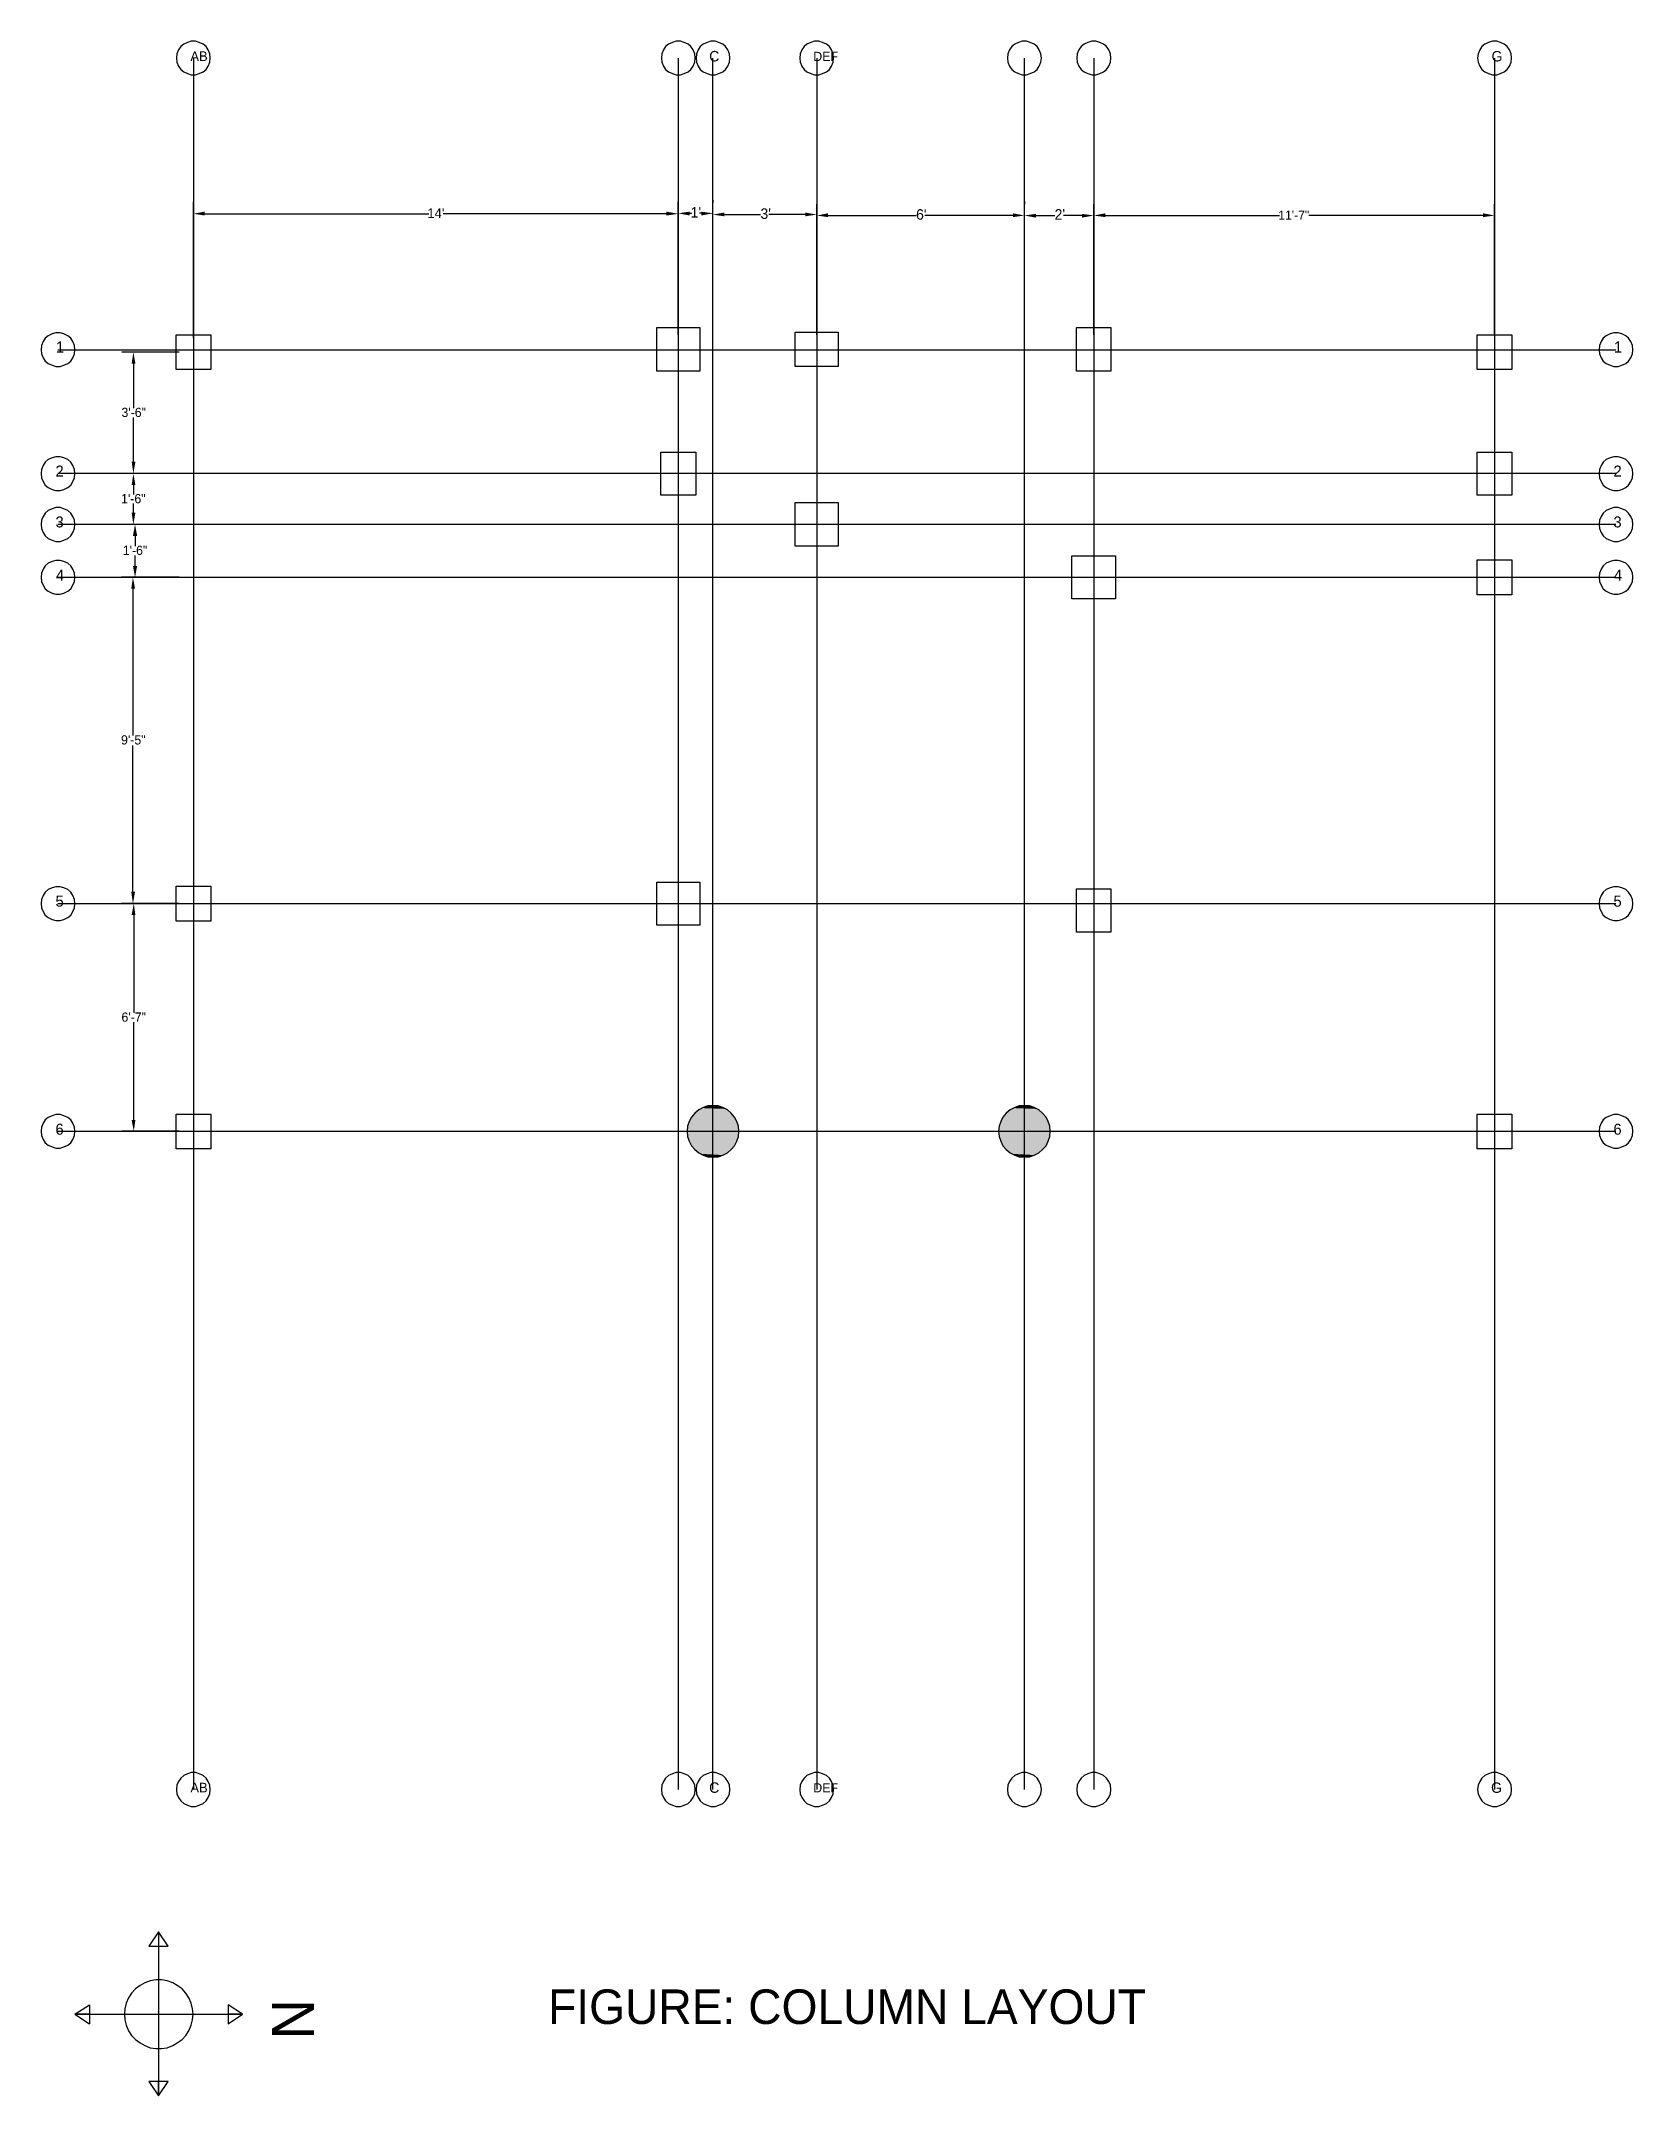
# Model space of a CAD drawing. Header units: millimetres. Extents: x 60 to 220, y -119 to 87.
import ezdxf

# ---------------------------------------------------------------- set-up
doc = ezdxf.new("R2010")
doc.units = ezdxf.units.MM
doc.header["$MEASUREMENT"] = 0
doc.layers.get('0').update_dxf_attribs({"color": 5, "linetype": 'CONTINUOUS'})
doc.styles.add('CIDFont+F1$001H0', font='')
doc.styles.get('CIDFont+F1$001H0').set_extended_font_data('CIDFont+F1')

msp = doc.modelspace()

# ---------------------------------------------------------------- hatches: boundary and pattern name
at = {"true_color": 0x000007}
for points in [[(76.79, 69.77), (76.79, 69.38), (75.65, 69.55)], [(122.98, 69.77), (122.98, 69.38), (124.16, 69.55)], [(125.31, 69.77), (125.31, 69.38), (124.16, 69.6)], [(126.45, 69.77), (126.45, 69.38), (127.63, 69.6)], [(128.78, 69.68), (128.78, 69.3), (127.63, 69.47)], [(136.86, 69.68), (136.86, 69.3), (138.01, 69.47)], [(139.15, 69.6), (139.15, 69.22), (138.01, 69.38)], [(157.65, 69.6), (157.65, 69.22), (158.79, 69.38)], [(159.94, 69.55), (159.94, 69.17), (158.79, 69.38)], [(164.55, 69.55), (164.55, 69.17), (165.73, 69.38)], [(166.88, 69.6), (166.88, 69.22), (165.73, 69.38)], [(204.68, 69.6), (204.68, 69.22), (205.82, 69.38)], [(69.47, 54.57), (69.85, 54.57), (69.64, 55.71)], [(69.47, 44.75), (69.85, 44.75), (69.64, 43.56)], [(69.47, 42.42), (69.85, 42.42), (69.64, 43.56)], [(69.47, 39.67), (69.85, 39.67), (69.64, 38.48)], [(69.6, 37.34), (70.02, 37.34), (69.81, 38.48)], [(69.43, 32.05), (69.81, 32.05), (69.6, 33.19)], [(69.6, 34.33), (70.02, 34.33), (69.81, 33.19)], [(69.43, 1.74), (69.81, 1.74), (69.6, 0.55)], [(69.47, -0.59), (69.85, -0.59), (69.68, 0.55)], [(69.47, -21.08), (69.85, -21.08), (69.68, -22.22)]]:
    msp.add_hatch(color=7, dxfattribs=at).paths.add_polyline_path(points)
at = {"true_color": 0x0000c8}
for points in [[(125.77, -20.45), (129.62, -20.62), (125.56, -20.62)], [(125.9, -20.28), (129.5, -20.45), (125.77, -20.45)], [(125.77, -20.45), (129.5, -20.45), (129.62, -20.62)], [(126.11, -20.11), (129.29, -20.28), (125.9, -20.28)], [(125.9, -20.28), (129.29, -20.28), (129.5, -20.45)], [(126.32, -19.98), (129.12, -20.11), (126.11, -20.11)], [(126.11, -20.11), (129.12, -20.11), (129.29, -20.28)], [(126.58, -19.9), (128.9, -19.98), (126.32, -19.98)], [(126.32, -19.98), (128.9, -19.98), (129.12, -20.11)], [(126.75, -19.77), (128.69, -19.9), (126.58, -19.9)], [(126.58, -19.9), (128.69, -19.9), (128.9, -19.98)], [(127.04, -19.73), (128.44, -19.77), (126.75, -19.77)], [(126.75, -19.77), (128.44, -19.77), (128.69, -19.9)], [(127.25, -19.68), (128.23, -19.73), (127.04, -19.73)], [(127.04, -19.73), (128.23, -19.73), (128.44, -19.77)], [(127.72, -19.64), (127.89, -19.68), (127.25, -19.68)], [(127.25, -19.68), (127.89, -19.68), (128.23, -19.73)], [(156.93, -20.45), (160.82, -20.62), (156.76, -20.62)], [(157.1, -20.28), (160.65, -20.45), (156.93, -20.45)], [(156.93, -20.45), (160.65, -20.45), (160.82, -20.62)], [(157.31, -20.11), (160.49, -20.28), (157.1, -20.28)], [(157.1, -20.28), (160.49, -20.28), (160.65, -20.45)], [(157.48, -19.98), (160.32, -20.11), (157.31, -20.11)], [(157.31, -20.11), (160.32, -20.11), (160.49, -20.28)], [(157.73, -19.9), (160.06, -19.98), (157.48, -19.98)], [(157.48, -19.98), (160.06, -19.98), (160.32, -20.11)], [(157.95, -19.77), (159.85, -19.9), (157.73, -19.9)], [(157.73, -19.9), (159.85, -19.9), (160.06, -19.98)], [(158.24, -19.73), (159.6, -19.77), (157.95, -19.77)], [(157.95, -19.77), (159.6, -19.77), (159.85, -19.9)], [(158.41, -19.68), (159.38, -19.73), (158.24, -19.73)], [(158.24, -19.73), (159.38, -19.73), (159.6, -19.77)], [(158.92, -19.64), (159.09, -19.68), (158.41, -19.68)], [(158.41, -19.68), (159.09, -19.68), (159.38, -19.73)], [(125.09, -21.76), (130.17, -21.97), (125.01, -21.97)], [(125.01, -21.97), (130.22, -22.22), (125.01, -22.22)], [(125.01, -21.97), (130.17, -21.97), (130.22, -22.22)], [(125.01, -22.22), (130.17, -22.48), (125.01, -22.48)], [(125.01, -22.22), (130.22, -22.22), (130.17, -22.48)], [(125.01, -22.48), (130.17, -22.73), (125.09, -22.73)], [(125.01, -22.48), (130.17, -22.48), (130.17, -22.73)], [(125.14, -21.51), (130.17, -21.76), (125.09, -21.76)], [(125.09, -21.76), (130.17, -21.76), (130.17, -21.97)], [(125.22, -21.29), (130.09, -21.51), (125.14, -21.51)], [(125.14, -21.51), (130.09, -21.51), (130.17, -21.76)], [(125.31, -21.04), (130.05, -21.29), (125.22, -21.29)], [(125.22, -21.29), (130.05, -21.29), (130.09, -21.51)], [(125.43, -20.83), (129.92, -21.04), (125.31, -21.04)], [(125.31, -21.04), (129.92, -21.04), (130.05, -21.29)], [(125.56, -20.62), (129.79, -20.83), (125.43, -20.83)], [(125.43, -20.83), (129.79, -20.83), (129.92, -21.04)], [(125.56, -20.62), (129.62, -20.62), (129.79, -20.83)], [(156.25, -21.76), (161.37, -21.97), (156.21, -21.97)], [(156.21, -21.97), (161.37, -22.22), (156.21, -22.22)], [(156.21, -21.97), (161.37, -21.97), (161.37, -22.22)], [(156.21, -22.22), (161.37, -22.48), (156.21, -22.48)], [(156.21, -22.22), (161.37, -22.22), (161.37, -22.48)], [(156.21, -22.48), (161.33, -22.73), (156.25, -22.73)], [(156.21, -22.48), (161.37, -22.48), (161.33, -22.73)], [(156.29, -21.51), (161.33, -21.76), (156.25, -21.76)], [(156.25, -21.76), (161.33, -21.76), (161.37, -21.97)], [(156.38, -21.29), (161.29, -21.51), (156.29, -21.51)], [(156.29, -21.51), (161.29, -21.51), (161.33, -21.76)], [(156.46, -21.04), (161.21, -21.29), (156.38, -21.29)], [(156.38, -21.29), (161.21, -21.29), (161.29, -21.51)], [(156.63, -20.83), (161.08, -21.04), (156.46, -21.04)], [(156.46, -21.04), (161.08, -21.04), (161.21, -21.29)], [(156.76, -20.62), (160.99, -20.83), (156.63, -20.83)], [(156.63, -20.83), (160.99, -20.83), (161.08, -21.04)], [(156.76, -20.62), (160.82, -20.62), (160.99, -20.83)], [(125.09, -22.73), (130.09, -22.99), (125.14, -22.99)], [(125.09, -22.73), (130.17, -22.73), (130.09, -22.99)], [(125.14, -22.99), (130.05, -23.2), (125.22, -23.2)], [(125.14, -22.99), (130.09, -22.99), (130.05, -23.2)], [(125.22, -23.2), (129.92, -23.41), (125.31, -23.41)], [(125.22, -23.2), (130.05, -23.2), (129.92, -23.41)], [(125.31, -23.41), (129.79, -23.62), (125.43, -23.62)], [(125.31, -23.41), (129.92, -23.41), (129.79, -23.62)], [(125.43, -23.62), (129.62, -23.83), (125.56, -23.83)], [(125.43, -23.62), (129.79, -23.62), (129.62, -23.83)], [(125.56, -23.83), (129.5, -24.05), (125.77, -24.05)], [(125.56, -23.83), (129.62, -23.83), (129.5, -24.05)], [(125.77, -24.05), (129.29, -24.21), (125.9, -24.21)], [(125.77, -24.05), (129.5, -24.05), (129.29, -24.21)], [(125.9, -24.21), (129.12, -24.34), (126.11, -24.34)], [(125.9, -24.21), (129.29, -24.21), (129.12, -24.34)], [(126.11, -24.34), (128.9, -24.47), (126.32, -24.47)], [(126.11, -24.34), (129.12, -24.34), (128.9, -24.47)], [(126.32, -24.47), (128.69, -24.6), (126.58, -24.6)], [(126.32, -24.47), (128.9, -24.47), (128.69, -24.6)], [(126.58, -24.6), (128.44, -24.68), (126.75, -24.68)], [(126.58, -24.6), (128.69, -24.6), (128.44, -24.68)], [(156.25, -22.73), (161.29, -22.99), (156.29, -22.99)], [(156.25, -22.73), (161.33, -22.73), (161.29, -22.99)], [(156.29, -22.99), (161.21, -23.2), (156.38, -23.2)], [(156.29, -22.99), (161.29, -22.99), (161.21, -23.2)], [(156.38, -23.2), (161.08, -23.41), (156.46, -23.41)], [(156.38, -23.2), (161.21, -23.2), (161.08, -23.41)], [(156.46, -23.41), (160.99, -23.62), (156.63, -23.62)], [(156.46, -23.41), (161.08, -23.41), (160.99, -23.62)], [(156.63, -23.62), (160.82, -23.83), (156.76, -23.83)], [(156.63, -23.62), (160.99, -23.62), (160.82, -23.83)], [(156.76, -23.83), (160.65, -24.05), (156.93, -24.05)], [(156.76, -23.83), (160.82, -23.83), (160.65, -24.05)], [(156.93, -24.05), (160.49, -24.21), (157.1, -24.21)], [(156.93, -24.05), (160.65, -24.05), (160.49, -24.21)], [(157.1, -24.21), (160.32, -24.34), (157.31, -24.34)], [(157.1, -24.21), (160.49, -24.21), (160.32, -24.34)], [(157.31, -24.34), (160.06, -24.47), (157.48, -24.47)], [(157.31, -24.34), (160.32, -24.34), (160.06, -24.47)], [(157.48, -24.47), (159.85, -24.6), (157.73, -24.6)], [(157.48, -24.47), (160.06, -24.47), (159.85, -24.6)], [(157.73, -24.6), (159.6, -24.68), (157.95, -24.68)], [(157.73, -24.6), (159.85, -24.6), (159.6, -24.68)], [(126.75, -24.68), (128.23, -24.76), (127.04, -24.76)], [(126.75, -24.68), (128.44, -24.68), (128.23, -24.76)], [(127.04, -24.76), (127.89, -24.81), (127.25, -24.81)], [(127.04, -24.76), (128.23, -24.76), (127.89, -24.81)], [(127.25, -24.81), (127.89, -24.81), (127.72, -24.85)], [(157.95, -24.68), (159.38, -24.76), (158.24, -24.76)], [(157.95, -24.68), (159.6, -24.68), (159.38, -24.76)], [(158.24, -24.76), (159.09, -24.81), (158.41, -24.81)], [(158.24, -24.76), (159.38, -24.76), (159.09, -24.81)], [(158.41, -24.81), (159.09, -24.81), (158.92, -24.85)]]:
    msp.add_hatch(color=200, dxfattribs=at).paths.add_polyline_path(points)

# ---------------------------------------------------------------- linework, layer by layer
at = {"color": 240, "linetype": 'Continuous', "lineweight": 25, "true_color": 0xed1f24}
for p, q in [((75.65, 85.13), (75.65, -88.05)), ((124.16, 85.13), (124.16, -88.05)), ((127.63, -88.05), (127.63, 85.13)), ((138.01, 85.13), (138.01, -88.05)), ((158.79, -88.05), (158.79, 85.13)), ((165.73, 85.13), (165.73, -88.05)), ((205.82, 85.13), (205.82, -88.05)), ((62.1, 55.96), (217.97, 55.96)), ((217.97, 43.56), (62.1, 43.56)), ((217.97, 38.48), (62.1, 38.48)), ((62.1, 33.19), (217.97, 33.19)), ((62.1, 0.55), (217.97, 0.55)), ((62.1, -22.22), (217.97, -22.22))]:
    msp.add_line(p, q, dxfattribs=at)
at = {"color": 7, "linetype": 'Continuous', "lineweight": 25, "true_color": 0x000007}
for p, q in [((75.65, 57.15), (75.65, 70.74)), ((124.16, 57.45), (124.16, 70.74)), ((124.16, 57.45), (124.16, 70.74)), ((127.63, 70.91), (127.63, 70.65)), ((127.63, 57.45), (127.63, 70.74)), ((138.01, 70.91), (138.01, 70.65)), ((138.01, 57.45), (138.01, 70.53)), ((158.79, 70.82), (158.79, 70.53)), ((158.79, 57.45), (158.79, 70.53)), ((165.73, 70.82), (165.73, 70.53)), ((165.73, 57.45), (165.73, 70.53)), ((205.82, 57.45), (205.82, 70.53)), ((76.79, 69.55), (99.19, 69.55)), ((122.98, 69.55), (100.63, 69.55)), ((125.31, 69.6), (125.52, 69.6)), ((126.45, 69.6), (126.28, 69.6)), ((128.78, 69.47), (132.38, 69.47)), ((136.86, 69.47), (133.22, 69.47)), ((139.15, 69.38), (147.95, 69.38)), ((157.65, 69.38), (148.84, 69.38)), ((159.94, 69.38), (161.84, 69.38)), ((164.55, 69.38), (162.69, 69.38)), ((166.88, 69.38), (184.32, 69.38)), ((204.68, 69.38), (187.24, 69.38)), ((74.21, 55.71), (68.5, 55.71)), ((69.64, 54.57), (69.64, 50.12)), ((69.64, 44.75), (69.64, 49.19)), ((74.21, 43.56), (68.5, 43.56)), ((74.21, 43.56), (68.5, 43.56)), ((69.64, 42.42), (69.64, 41.49)), ((69.64, 39.67), (69.64, 40.56)), ((74.21, 38.48), (68.5, 38.48)), ((74.21, 38.48), (68.66, 38.48)), ((69.81, 37.34), (69.81, 36.32)), ((69.81, 34.33), (69.81, 35.39)), ((74.21, 33.19), (68.45, 33.19)), ((74.21, 33.19), (68.66, 33.19)), ((69.6, 32.05), (69.6, 17.36)), ((69.6, 1.74), (69.6, 16.38)), ((74.21, 0.55), (68.45, 0.55)), ((74.21, 0.55), (68.5, 0.55)), ((69.68, -0.59), (69.68, -10.37)), ((69.68, -21.08), (69.68, -11.3)), ((74.21, -22.22), (68.5, -22.22)), ((72.14, -102.28), (71.2, -103.72)), ((63.8, -110.53), (80.56, -110.53)), ((65.24, -109.6), (65.24, -111.51)), ((80.56, -110.53), (79.12, -109.6)), ((72.14, -118.7), (73.11, -117.26))]:
    msp.add_line(p, q, dxfattribs=at)
for points in [[(77.34, 85.13), (77.3, 85.56), (77.13, 85.94), (76.92, 86.28), (76.62, 86.53), (76.24, 86.7), (75.86, 86.83), (75.44, 86.83), (75.06, 86.7), (74.68, 86.53), (74.38, 86.28), (74.17, 85.94), (74, 85.56), (73.96, 85.13), (74, 84.71), (74.17, 84.33), (74.38, 83.99), (74.68, 83.74), (75.06, 83.57), (75.44, 83.44), (75.86, 83.44), (76.24, 83.57), (76.62, 83.74), (76.92, 83.99), (77.13, 84.33), (77.3, 84.71)], [(125.86, 85.13), (125.81, 85.56), (125.65, 85.94), (125.43, 86.28), (125.14, 86.53), (124.76, 86.7), (124.38, 86.83), (123.95, 86.83), (123.57, 86.7), (123.19, 86.53), (122.89, 86.28), (122.68, 85.94), (122.51, 85.56), (122.47, 85.13), (122.51, 84.71), (122.68, 84.33), (122.89, 83.99), (123.19, 83.74), (123.57, 83.57), (123.95, 83.44), (124.38, 83.44), (124.76, 83.57), (125.14, 83.74), (125.43, 83.99), (125.65, 84.33), (125.81, 84.71)], [(129.33, 85.13), (129.29, 85.56), (129.12, 85.94), (128.9, 86.28), (128.61, 86.53), (128.23, 86.7), (127.85, 86.83), (127.42, 86.83), (127.04, 86.7), (126.66, 86.53), (126.36, 86.28), (126.15, 85.94), (125.98, 85.56), (125.94, 85.13), (125.98, 84.71), (126.15, 84.33), (126.36, 83.99), (126.66, 83.74), (127.04, 83.57), (127.42, 83.44), (127.85, 83.44), (128.23, 83.57), (128.61, 83.74), (128.9, 83.99), (129.12, 84.33), (129.29, 84.71)], [(139.7, 85.13), (139.66, 85.56), (139.49, 85.94), (139.28, 86.28), (138.98, 86.53), (138.6, 86.7), (138.22, 86.83), (137.79, 86.83), (137.41, 86.7), (137.03, 86.53), (136.74, 86.28), (136.52, 85.94), (136.36, 85.56), (136.31, 85.13), (136.36, 84.71), (136.52, 84.33), (136.74, 83.99), (137.03, 83.74), (137.41, 83.57), (137.79, 83.44), (138.22, 83.44), (138.6, 83.57), (138.98, 83.74), (139.28, 83.99), (139.49, 84.33), (139.66, 84.71)], [(160.49, 85.13), (160.44, 85.56), (160.27, 85.94), (160.06, 86.28), (159.77, 86.53), (159.38, 86.7), (159, 86.83), (158.58, 86.83), (158.2, 86.7), (157.82, 86.53), (157.52, 86.28), (157.31, 85.94), (157.14, 85.56), (157.1, 85.13), (157.14, 84.71), (157.31, 84.33), (157.52, 83.99), (157.82, 83.74), (158.2, 83.57), (158.58, 83.44), (159, 83.44), (159.38, 83.57), (159.77, 83.74), (160.06, 83.99), (160.27, 84.33), (160.44, 84.71)], [(167.43, 85.13), (167.39, 85.56), (167.22, 85.94), (167, 86.28), (166.71, 86.53), (166.33, 86.7), (165.95, 86.83), (165.52, 86.83), (165.14, 86.7), (164.76, 86.53), (164.46, 86.28), (164.25, 85.94), (164.08, 85.56), (164.04, 85.13), (164.08, 84.71), (164.25, 84.33), (164.46, 83.99), (164.76, 83.74), (165.14, 83.57), (165.52, 83.44), (165.95, 83.44), (166.33, 83.57), (166.71, 83.74), (167, 83.99), (167.22, 84.33), (167.39, 84.71)], [(207.52, 85.13), (207.48, 85.56), (207.31, 85.94), (207.09, 86.28), (206.8, 86.53), (206.42, 86.7), (206.04, 86.83), (205.61, 86.83), (205.23, 86.7), (204.85, 86.53), (204.55, 86.28), (204.34, 85.94), (204.17, 85.56), (204.13, 85.13), (204.17, 84.71), (204.34, 84.33), (204.55, 83.99), (204.85, 83.74), (205.23, 83.57), (205.61, 83.44), (206.04, 83.44), (206.42, 83.57), (206.8, 83.74), (207.09, 83.99), (207.31, 84.33), (207.48, 84.71)], [(63.8, 55.96), (63.75, 56.39), (63.58, 56.77), (63.37, 57.11), (63.08, 57.36), (62.7, 57.53), (62.31, 57.66), (61.89, 57.66), (61.51, 57.53), (61.13, 57.36), (60.83, 57.11), (60.62, 56.77), (60.45, 56.39), (60.41, 55.96), (60.45, 55.54), (60.62, 55.16), (60.83, 54.82), (61.13, 54.57), (61.51, 54.4), (61.89, 54.27), (62.31, 54.27), (62.7, 54.4), (63.08, 54.57), (63.37, 54.82), (63.58, 55.16), (63.75, 55.54)], [(219.67, 55.96), (219.63, 56.39), (219.46, 56.77), (219.24, 57.11), (218.95, 57.36), (218.57, 57.53), (218.19, 57.66), (217.76, 57.66), (217.38, 57.53), (217, 57.36), (216.7, 57.11), (216.49, 56.77), (216.32, 56.39), (216.28, 55.96), (216.32, 55.54), (216.49, 55.16), (216.7, 54.82), (217, 54.57), (217.38, 54.4), (217.76, 54.27), (218.19, 54.27), (218.57, 54.4), (218.95, 54.57), (219.24, 54.82), (219.46, 55.16), (219.63, 55.54)], [(63.8, 43.56), (63.75, 43.98), (63.58, 44.37), (63.37, 44.7), (63.08, 44.96), (62.7, 45.13), (62.31, 45.25), (61.89, 45.25), (61.51, 45.13), (61.13, 44.96), (60.83, 44.7), (60.62, 44.37), (60.45, 43.98), (60.41, 43.56), (60.45, 43.14), (60.62, 42.76), (60.83, 42.42), (61.13, 42.16), (61.51, 41.99), (61.89, 41.87), (62.31, 41.87), (62.7, 41.99), (63.08, 42.16), (63.37, 42.42), (63.58, 42.76), (63.75, 43.14)], [(219.67, 43.56), (219.63, 43.98), (219.46, 44.37), (219.24, 44.7), (218.95, 44.96), (218.57, 45.13), (218.19, 45.25), (217.76, 45.25), (217.38, 45.13), (217, 44.96), (216.7, 44.7), (216.49, 44.37), (216.32, 43.98), (216.28, 43.56), (216.32, 43.14), (216.49, 42.76), (216.7, 42.42), (217, 42.16), (217.38, 41.99), (217.76, 41.87), (218.19, 41.87), (218.57, 41.99), (218.95, 42.16), (219.24, 42.42), (219.46, 42.76), (219.63, 43.14)], [(63.8, 38.48), (63.75, 38.9), (63.58, 39.29), (63.37, 39.62), (63.08, 39.88), (62.7, 40.05), (62.31, 40.17), (61.89, 40.17), (61.51, 40.05), (61.13, 39.88), (60.83, 39.62), (60.62, 39.29), (60.45, 38.9), (60.41, 38.48), (60.45, 38.06), (60.62, 37.68), (60.83, 37.34), (61.13, 37.08), (61.51, 36.91), (61.89, 36.79), (62.31, 36.79), (62.7, 36.91), (63.08, 37.08), (63.37, 37.34), (63.58, 37.68), (63.75, 38.06)], [(219.67, 38.48), (219.63, 38.9), (219.46, 39.29), (219.24, 39.62), (218.95, 39.88), (218.57, 40.05), (218.19, 40.17), (217.76, 40.17), (217.38, 40.05), (217, 39.88), (216.7, 39.62), (216.49, 39.29), (216.32, 38.9), (216.28, 38.48), (216.32, 38.06), (216.49, 37.68), (216.7, 37.34), (217, 37.08), (217.38, 36.91), (217.76, 36.79), (218.19, 36.79), (218.57, 36.91), (218.95, 37.08), (219.24, 37.34), (219.46, 37.68), (219.63, 38.06)], [(63.8, 33.19), (63.75, 33.61), (63.58, 33.99), (63.37, 34.33), (63.08, 34.59), (62.7, 34.76), (62.31, 34.88), (61.89, 34.88), (61.51, 34.76), (61.13, 34.59), (60.83, 34.33), (60.62, 33.99), (60.45, 33.61), (60.41, 33.19), (60.45, 32.77), (60.62, 32.39), (60.83, 32.05), (61.13, 31.79), (61.51, 31.62), (61.89, 31.5), (62.31, 31.5), (62.7, 31.62), (63.08, 31.79), (63.37, 32.05), (63.58, 32.39), (63.75, 32.77)], [(219.67, 33.19), (219.63, 33.61), (219.46, 33.99), (219.24, 34.33), (218.95, 34.59), (218.57, 34.76), (218.19, 34.88), (217.76, 34.88), (217.38, 34.76), (217, 34.59), (216.7, 34.33), (216.49, 33.99), (216.32, 33.61), (216.28, 33.19), (216.32, 32.77), (216.49, 32.39), (216.7, 32.05), (217, 31.79), (217.38, 31.62), (217.76, 31.5), (218.19, 31.5), (218.57, 31.62), (218.95, 31.79), (219.24, 32.05), (219.46, 32.39), (219.63, 32.77)], [(63.8, 0.55), (63.75, 0.97), (63.58, 1.35), (63.37, 1.69), (63.08, 1.95), (62.7, 2.12), (62.31, 2.24), (61.89, 2.24), (61.51, 2.12), (61.13, 1.95), (60.83, 1.69), (60.62, 1.35), (60.45, 0.97), (60.41, 0.55), (60.45, 0.13), (60.62, -0.25), (60.83, -0.59), (61.13, -0.85), (61.51, -1.02), (61.89, -1.14), (62.31, -1.14), (62.7, -1.02), (63.08, -0.85), (63.37, -0.59), (63.58, -0.25), (63.75, 0.13)], [(219.67, 0.55), (219.63, 0.97), (219.46, 1.35), (219.24, 1.69), (218.95, 1.95), (218.57, 2.12), (218.19, 2.24), (217.76, 2.24), (217.38, 2.12), (217, 1.95), (216.7, 1.69), (216.49, 1.35), (216.32, 0.97), (216.28, 0.55), (216.32, 0.13), (216.49, -0.25), (216.7, -0.59), (217, -0.85), (217.38, -1.02), (217.76, -1.14), (218.19, -1.14), (218.57, -1.02), (218.95, -0.85), (219.24, -0.59), (219.46, -0.25), (219.63, 0.13)], [(63.8, -22.22), (63.75, -21.8), (63.58, -21.42), (63.37, -21.08), (63.08, -20.83), (62.7, -20.66), (62.31, -20.53), (61.89, -20.53), (61.51, -20.66), (61.13, -20.83), (60.83, -21.08), (60.62, -21.42), (60.45, -21.8), (60.41, -22.22), (60.45, -22.65), (60.62, -23.03), (60.83, -23.37), (61.13, -23.62), (61.51, -23.79), (61.89, -23.92), (62.31, -23.92), (62.7, -23.79), (63.08, -23.62), (63.37, -23.37), (63.58, -23.03), (63.75, -22.65)], [(219.67, -22.22), (219.63, -21.8), (219.46, -21.42), (219.24, -21.08), (218.95, -20.83), (218.57, -20.66), (218.19, -20.53), (217.76, -20.53), (217.38, -20.66), (217, -20.83), (216.7, -21.08), (216.49, -21.42), (216.32, -21.8), (216.28, -22.22), (216.32, -22.65), (216.49, -23.03), (216.7, -23.37), (217, -23.62), (217.38, -23.79), (217.76, -23.92), (218.19, -23.92), (218.57, -23.79), (218.95, -23.62), (219.24, -23.37), (219.46, -23.03), (219.63, -22.65)], [(77.34, -88.05), (77.3, -87.63), (77.13, -87.25), (76.92, -86.91), (76.62, -86.66), (76.24, -86.49), (75.86, -86.36), (75.44, -86.36), (75.06, -86.49), (74.68, -86.66), (74.38, -86.91), (74.17, -87.25), (74, -87.63), (73.96, -88.05), (74, -88.48), (74.17, -88.86), (74.38, -89.2), (74.68, -89.45), (75.06, -89.62), (75.44, -89.75), (75.86, -89.75), (76.24, -89.62), (76.62, -89.45), (76.92, -89.2), (77.13, -88.86), (77.3, -88.48)], [(125.86, -88.05), (125.81, -87.63), (125.65, -87.25), (125.43, -86.91), (125.14, -86.66), (124.76, -86.49), (124.38, -86.36), (123.95, -86.36), (123.57, -86.49), (123.19, -86.66), (122.89, -86.91), (122.68, -87.25), (122.51, -87.63), (122.47, -88.05), (122.51, -88.48), (122.68, -88.86), (122.89, -89.2), (123.19, -89.45), (123.57, -89.62), (123.95, -89.75), (124.38, -89.75), (124.76, -89.62), (125.14, -89.45), (125.43, -89.2), (125.65, -88.86), (125.81, -88.48)], [(129.33, -88.05), (129.29, -87.63), (129.12, -87.25), (128.9, -86.91), (128.61, -86.66), (128.23, -86.49), (127.85, -86.36), (127.42, -86.36), (127.04, -86.49), (126.66, -86.66), (126.36, -86.91), (126.15, -87.25), (125.98, -87.63), (125.94, -88.05), (125.98, -88.48), (126.15, -88.86), (126.36, -89.2), (126.66, -89.45), (127.04, -89.62), (127.42, -89.75), (127.85, -89.75), (128.23, -89.62), (128.61, -89.45), (128.9, -89.2), (129.12, -88.86), (129.29, -88.48)], [(139.7, -88.05), (139.66, -87.63), (139.49, -87.25), (139.28, -86.91), (138.98, -86.66), (138.6, -86.49), (138.22, -86.36), (137.79, -86.36), (137.41, -86.49), (137.03, -86.66), (136.74, -86.91), (136.52, -87.25), (136.36, -87.63), (136.31, -88.05), (136.36, -88.48), (136.52, -88.86), (136.74, -89.2), (137.03, -89.45), (137.41, -89.62), (137.79, -89.75), (138.22, -89.75), (138.6, -89.62), (138.98, -89.45), (139.28, -89.2), (139.49, -88.86), (139.66, -88.48)], [(160.49, -88.05), (160.44, -87.63), (160.27, -87.25), (160.06, -86.91), (159.77, -86.66), (159.38, -86.49), (159, -86.36), (158.58, -86.36), (158.2, -86.49), (157.82, -86.66), (157.52, -86.91), (157.31, -87.25), (157.14, -87.63), (157.1, -88.05), (157.14, -88.48), (157.31, -88.86), (157.52, -89.2), (157.82, -89.45), (158.2, -89.62), (158.58, -89.75), (159, -89.75), (159.38, -89.62), (159.77, -89.45), (160.06, -89.2), (160.27, -88.86), (160.44, -88.48)], [(167.43, -88.05), (167.39, -87.63), (167.22, -87.25), (167, -86.91), (166.71, -86.66), (166.33, -86.49), (165.95, -86.36), (165.52, -86.36), (165.14, -86.49), (164.76, -86.66), (164.46, -86.91), (164.25, -87.25), (164.08, -87.63), (164.04, -88.05), (164.08, -88.48), (164.25, -88.86), (164.46, -89.2), (164.76, -89.45), (165.14, -89.62), (165.52, -89.75), (165.95, -89.75), (166.33, -89.62), (166.71, -89.45), (167, -89.2), (167.22, -88.86), (167.39, -88.48)], [(207.52, -88.05), (207.48, -87.63), (207.31, -87.25), (207.09, -86.91), (206.8, -86.66), (206.42, -86.49), (206.04, -86.36), (205.61, -86.36), (205.23, -86.49), (204.85, -86.66), (204.55, -86.91), (204.34, -87.25), (204.17, -87.63), (204.13, -88.05), (204.17, -88.48), (204.34, -88.86), (204.55, -89.2), (204.85, -89.45), (205.23, -89.62), (205.61, -89.75), (206.04, -89.75), (206.42, -89.62), (206.8, -89.45), (207.09, -89.2), (207.31, -88.86), (207.48, -88.48)], [(75.61, -110.53), (75.56, -109.98), (75.44, -109.43), (75.18, -108.88), (74.89, -108.42), (74.51, -107.99), (74.04, -107.65), (73.58, -107.4), (73.02, -107.19), (72.47, -107.1), (71.88, -107.1), (71.33, -107.19), (70.78, -107.4), (70.32, -107.65), (69.85, -107.99), (69.47, -108.42), (69.17, -108.88), (68.92, -109.43), (68.79, -109.98), (68.75, -110.53), (68.79, -111.08), (68.92, -111.63), (69.17, -112.18), (69.47, -112.65), (69.85, -113.07), (70.32, -113.41), (70.78, -113.66), (71.33, -113.88), (71.88, -113.96), (72.47, -113.96), (73.02, -113.88), (73.58, -113.66), (74.04, -113.41), (74.51, -113.07), (74.89, -112.65), (75.18, -112.18), (75.44, -111.63), (75.56, -111.08)]]:
    msp.add_lwpolyline(points, close=True, dxfattribs=at)
at = {"color": 200, "linetype": 'Continuous', "lineweight": 25, "true_color": 0x0000c8}
for points in [[(122, 58.17), (126.32, 58.17), (126.32, 53.81), (122, 53.81)], [(135.85, 54.27), (135.85, 57.7), (140.17, 57.7), (140.17, 54.27)], [(164, 58.17), (167.43, 58.17), (167.43, 53.81), (164, 53.81)], [(73.91, 57.45), (77.39, 57.45), (77.39, 53.98), (73.91, 53.98)], [(204.09, 57.45), (207.56, 57.45), (207.56, 53.98), (204.09, 53.98)], [(122.43, 45.72), (125.9, 45.72), (125.9, 41.4), (122.43, 41.4)], [(204.09, 45.72), (207.56, 45.72), (207.56, 41.4), (204.09, 41.4)], [(135.85, 40.68), (140.17, 40.68), (140.17, 36.32), (135.85, 36.32)], [(163.53, 35.35), (167.89, 35.35), (167.89, 31.03), (163.53, 31.03)], [(204.09, 34.93), (207.56, 34.93), (207.56, 31.45), (204.09, 31.45)], [(73.91, 2.29), (77.39, 2.29), (77.39, -1.19), (73.91, -1.19)], [(122, 2.71), (126.32, 2.71), (126.32, -1.61), (122, -1.61)], [(164, 2.03), (167.43, 2.03), (167.43, -2.29), (164, -2.29)], [(73.91, -20.49), (77.39, -20.49), (77.39, -23.96), (73.91, -23.96)], [(130.22, -22.22), (130.17, -21.72), (130.01, -21.25), (129.79, -20.79), (129.46, -20.4), (129.07, -20.07), (128.61, -19.85), (128.14, -19.68), (127.63, -19.64), (127.13, -19.68), (126.66, -19.85), (126.2, -20.07), (125.81, -20.4), (125.48, -20.79), (125.26, -21.25), (125.09, -21.72), (125.05, -22.22), (125.09, -22.73), (125.26, -23.2), (125.48, -23.66), (125.81, -24.05), (126.2, -24.38), (126.66, -24.6), (127.13, -24.76), (127.63, -24.81), (128.14, -24.76), (128.61, -24.6), (129.07, -24.38), (129.46, -24.05), (129.79, -23.66), (130.01, -23.2), (130.17, -22.73)], [(161.37, -22.22), (161.33, -21.72), (161.16, -21.25), (160.95, -20.79), (160.61, -20.4), (160.23, -20.07), (159.77, -19.85), (159.3, -19.68), (158.79, -19.64), (158.28, -19.68), (157.82, -19.85), (157.35, -20.07), (156.97, -20.4), (156.63, -20.79), (156.42, -21.25), (156.25, -21.72), (156.21, -22.22), (156.25, -22.73), (156.42, -23.2), (156.63, -23.66), (156.97, -24.05), (157.35, -24.38), (157.82, -24.6), (158.28, -24.76), (158.79, -24.81), (159.3, -24.76), (159.77, -24.6), (160.23, -24.38), (160.61, -24.05), (160.95, -23.66), (161.16, -23.2), (161.33, -22.73)], [(204.09, -20.49), (207.56, -20.49), (207.56, -23.96), (204.09, -23.96)]]:
    msp.add_lwpolyline(points, close=True, dxfattribs=at)
at = {"color": 7, "linetype": 'Continuous', "lineweight": 25, "true_color": 0x000007}
for points in [[(71.2, -103.72), (73.11, -103.72), (72.14, -102.28), (72.14, -103.72)], [(72.14, -103.25), (72.14, -110.53), (72.14, -118.7)], [(65.24, -110.53), (63.8, -110.53), (65.24, -109.6)], [(65.24, -110.53), (63.8, -110.53), (65.24, -111.51)], [(79.12, -109.6), (79.12, -111.51), (80.56, -110.53), (79.12, -110.53)], [(73.11, -117.26), (71.2, -117.26), (72.14, -118.7), (72.14, -117.26)]]:
    msp.add_lwpolyline(points, dxfattribs=at)

# ---------------------------------------------------------------- texts
at = {"color": 7, "true_color": 0x000007, "style": 'CIDFont+F1$001H0'}
for s, height, p in [('AB', 0.967, (75.35, 84.83)), ('C', 1.05, (127.25, 84.79)), ('DEF', 0.924, (137.67, 84.83)), ('G', 1.04, (205.53, 84.79)), ("14'", 0.97, (99.06, 69.13)), ("1'", 1.058, (125.39, 69.17)), ("3'", 1.049, (132.38, 69.04)), ("6'", 1.049, (147.95, 68.96)), ("2'", 1.058, (161.8, 68.96)), ('11\'-7"', 0.908, (184.19, 68.96)), ('1', 1.11, (61.89, 55.67)), ('1', 1.11, (217.76, 55.67)), ('3\'-6"', 0.923, (68.45, 49.23)), ('2', 1.11, (61.85, 43.26)), ('2', 1.11, (217.72, 43.26)), ('1\'-6"', 0.923, (68.41, 40.6)), ('3', 1.1, (61.85, 38.18)), ('3', 1.1, (217.72, 38.18)), ('1\'-6"', 0.923, (68.58, 35.43)), ('4', 1.11, (61.89, 32.85)), ('4', 1.11, (217.76, 32.85)), ('9\'-5"', 0.923, (68.41, 16.47)), ('5', 1.11, (61.85, 0.25)), ('5', 1.11, (217.72, 0.25)), ('6\'-7"', 0.923, (68.45, -11.26)), ('6', 1.1, (61.85, -22.56)), ('6', 1.1, (217.72, -22.56)), ('AB', 0.967, (75.35, -88.35)), ('C', 1.05, (127.25, -88.39)), ('DEF', 0.924, (137.67, -88.35)), ('G', 1.04, (205.48, -88.39)), ('FIGURE: COLUMN LAYOUT', 3.4554, (111.13, -111.51))]:
    msp.add_text(s, height=height, dxfattribs=at).set_placement(p)
msp.add_text('N', height=4.19, rotation=270, dxfattribs=at).set_placement((83.52, -109.01))

doc.saveas('drawing.dxf')
